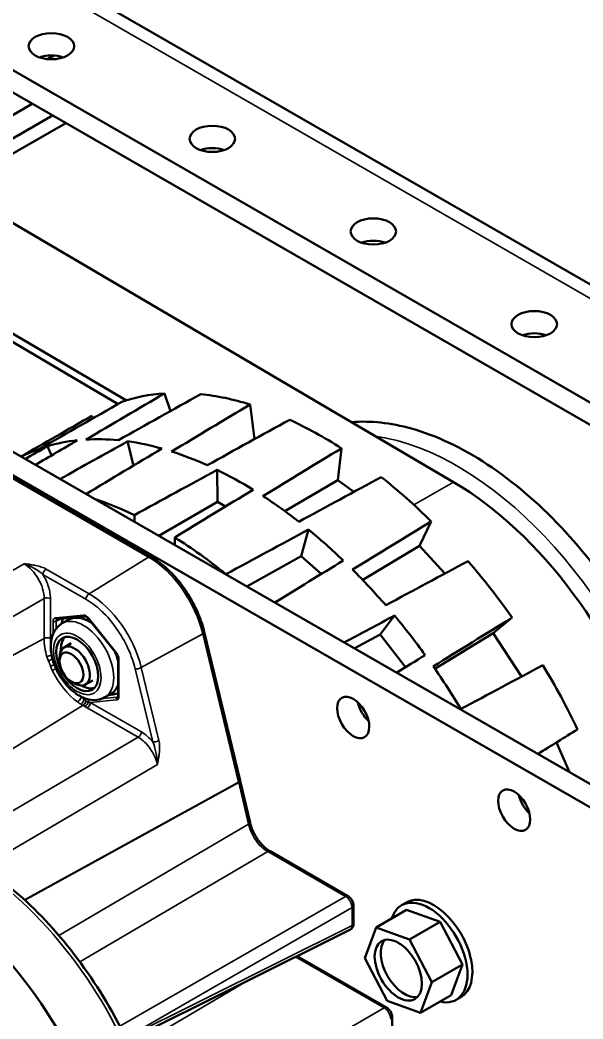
# Model space of a CAD drawing. Header units: inches. Extents: x 7.8 to 84, y 3.4 to 72.4.
# Drawn here: x 70.387 to 72.86, y 54.917 to 59.309 of the extents above; entities that cross this region are included whole.
import ezdxf

# ---------------------------------------------------------------- set-up
doc = ezdxf.new("R2010")
doc.units = ezdxf.units.IN
doc.header["$MEASUREMENT"] = 0
doc.layers.add('Visible (ANSI)', color=7, linetype='Continuous', lineweight=50)
doc.layers.add('Visible Narrow (ANSI)', color=7, linetype='Continuous', lineweight=35)

msp = doc.modelspace()

# ---------------------------------------------------------------- linework, layer by layer
at = {"layer": 'Visible (ANSI)'}
for p, q in [((83.9185, 51.7967), (61.2911, 64.8269)), ((60.8023, 64.5889), (83.4297, 51.5587)), ((60.8023, 64.4908), (83.4297, 51.4606)), ((81.3968, 51.0519), (58.9461, 63.9803)), ((81.3084, 51.001), (58.8577, 63.9294)), ((70.5082, 59.1368), (70.5358, 59.1527)), ((69.0698, 58.1505), (70.4412, 58.9402)), ((69.1586, 58.0994), (70.5299, 58.8891)), ((69.2167, 58.0659), (70.588, 58.8556)), ((72.2916, 57.2776), (70.0928, 58.5704)), ((70.8545, 57.6366), (69.6752, 58.33)), ((70.818, 57.6208), (69.6432, 58.3115)), ((70.9628, 56.949), (69.195, 57.967)), ((71.0221, 57.6675), (71.0482, 57.5897)), ((71.3977, 57.6186), (71.4177, 57.4663)), ((70.7026, 57.5686), (70.7082, 57.5581)), ((70.8851, 57.3497), (70.8599, 57.4568)), ((70.525, 57.3944), (70.5074, 57.4349)), ((71.7989, 57.4258), (71.783, 57.286)), ((71.2552, 57.19), (71.2528, 57.3314)), ((71.783, 57.286), (71.55, 57.1501)), ((71.783, 57.286), (71.8543, 57.2347)), ((70.9967, 57.0408), (71.2552, 57.19)), ((71.2904, 57.1705), (71.2552, 57.19)), ((70.8905, 57.102), (70.89, 57.1323)), ((72.1931, 57.1048), (72.1416, 56.9968)), ((71.6226, 56.9521), (71.6545, 57.0689)), ((71.0668, 57.0345), (71.0674, 57.0002)), ((72.1416, 56.9968), (71.8926, 56.8472)), ((72.1416, 56.9968), (72.2539, 56.8758)), ((71.3835, 56.8181), (71.6226, 56.9521)), ((71.7108, 56.8736), (71.6226, 56.9521)), ((71.2914, 56.8712), (71.2918, 56.8728)), ((70.5509, 56.675), (70.6744, 56.6864)), ((70.5728, 56.6566), (70.6002, 56.6724)), ((70.6869, 56.6779), (70.8104, 56.5242)), ((71.9688, 56.6079), (72.0322, 56.6906)), ((72.5485, 56.6816), (72.4655, 56.6141)), ((71.354, 55.9663), (71.1966, 56.6186)), ((72.4655, 56.6141), (72.2099, 56.4566)), ((72.4655, 56.6141), (72.5901, 56.4223)), ((70.5806, 56.5503), (70.6125, 56.5687)), ((71.8556, 56.5462), (71.9688, 56.6079)), ((72.0808, 56.4638), (71.9688, 56.6079)), ((70.5611, 56.4908), (70.5611, 56.5071)), ((70.8188, 56.5032), (70.8188, 56.3388)), ((70.6132, 56.4003), (70.6273, 56.3921)), ((70.6744, 56.3874), (70.7064, 56.4058)), ((70.76, 56.3316), (70.7874, 56.3474)), ((72.7439, 56.1333), (72.8011, 56.0018)), ((71.3976, 55.7809), (71.3546, 55.964)), ((72.6225, 55.8317), (72.6172, 55.8288)), ((71.4859, 55.6545), (71.8279, 55.4575)), ((72.0846, 55.4297), (72.0634, 55.4174)), ((71.8521, 55.4157), (71.8521, 55.3363)), ((72.0855, 55.397), (71.9511, 55.3197)), ((72.2327, 55.3444), (72.0855, 55.397)), ((72.2327, 55.3444), (72.0983, 55.2671)), ((72.3304, 55.1568), (72.2327, 55.3444)), ((70.8576, 54.8215), (71.8365, 55.309)), ((71.9511, 55.3197), (71.9016, 55.1847)), ((72.0983, 55.2671), (71.9511, 55.3197)), ((72.196, 55.0795), (72.0983, 55.2671)), ((71.6047, 55.1936), (71.9977, 54.9674)), ((71.9016, 55.1847), (71.9993, 54.9971)), ((72.3304, 55.1568), (72.196, 55.0795)), ((72.2809, 55.0219), (72.3304, 55.1568)), ((72.1465, 54.9445), (72.196, 55.0795)), ((71.9993, 54.9971), (72.1465, 54.9445)), ((72.2809, 55.0219), (72.1465, 54.9445)), ((72.3241, 55.0137), (72.3029, 55.0015)), ((72.0218, 54.9255), (72.0218, 54.8462))]:
    msp.add_line(p, q, dxfattribs=at)
for centre, major_axis, ratio in [((70.525, 59.1936), (-0.1, 0), 0.575862), ((71.2321, 58.7864), (-0.1, 0), 0.575862), ((71.9392, 58.3792), (-0.1, 0), 0.575862), ((72.6463, 57.972), (-0.1, 0), 0.575862), ((70.6386, 56.4781), (-0.0654, 0.1135), 0.578093), ((70.6134, 56.4607), (0.0369, -0.0641), 0.578093), ((71.8508, 56.2428), (-0.0499, 0.0867), 0.578093), ((72.5579, 55.8356), (-0.0499, 0.0867), 0.578093), ((72.0488, 55.1321), (0.0733, -0.1272), 0.578093)]:
    msp.add_ellipse(centre, major_axis=major_axis, ratio=ratio, dxfattribs=at)
for centre, major_axis, ratio, start_param, end_param in [((70.525, 59.0955), (0.1, 0), 0.575862, 1.019442, 2.12215), ((71.2321, 58.6883), (0.1, 0), 0.575862, 1.019442, 2.12215), ((71.9392, 58.2811), (0.1, 0), 0.575862, 1.019442, 2.12215), ((72.6463, 57.8739), (-0.1, 0), 0.575862, 4.161035, 5.263743), ((68.338, 53.8993), (52.7264, 31.1368), 0.030773, 1.501706, 1.508264), ((71.7134, 55.843), (-0.9981, 1.7332), 0.578093, 6.010404, 6.170922), ((68.3377, 53.8987), (55.0597, 31.5941), 0.031472, 1.507395, 1.513953), ((68.3378, 53.899), (55.2787, 31.0858), 0.029842, 1.502558, 1.509116), ((71.7134, 55.843), (0.9981, -1.7332), 0.578093, 2.583212, 2.74373), ((68.3378, 53.899), (52.6063, 31.6581), 0.026281, 1.49679, 1.503347), ((68.3379, 53.8992), (52.9556, 30.6121), 0.032656, 1.507262, 1.513144), ((68.3382, 53.8995), (55.3949, 30.5763), 0.025897, 1.498095, 1.504653), ((71.7134, 55.843), (0.9981, -1.7332), 0.578093, 2.297613, 2.45813), ((74.3815, 57.3795), (52.8276, 30.8716), 0.032058, 1.622958, 1.626455), ((71.3598, 55.6394), (-0.9981, 1.7332), 0.578093, 6.03468, 6.146646), ((74.3818, 57.3795), (55.351, 30.829), 0.028146, 1.618785, 1.624164), ((71.3598, 55.6394), (-0.9981, 1.7332), 0.578093, 5.89188, 6.003846), ((71.3598, 55.6394), (-0.9981, 1.7332), 0.578093, 5.749081, 5.861046), ((71.3598, 55.6394), (-0.9981, 1.7332), 0.578093, 6.17748, 6.253307), ((74.3817, 57.3795), (55.1779, 31.3407), 0.030955, 1.623476, 1.625257), ((74.3819, 57.3795), (52.6531, 31.4015), 0.028832, 1.617661, 1.624017), ((71.3598, 55.6394), (0.9981, -1.7332), 0.578093, 2.464688, 2.576654), ((68.3381, 53.8993), (52.5986, 32.1282), 0.019618, 1.492974, 1.499533), ((74.3817, 57.3795), (55.4163, 30.3363), 0.023135, 1.614619, 1.621177), ((71.3598, 55.6394), (-0.9981, 1.7332), 0.578093, 5.463481, 5.575447), ((68.3378, 53.8991), (55.4084, 30.1104), 0.019905, 1.494305, 1.500863), ((71.7134, 55.843), (0.9981, -1.7332), 0.578093, 2.012013, 2.172531), ((72.2815, 56.1702), (-0.6795, 1.18), 0.578093, 4.332634, 5.489249), ((74.3818, 57.3796), (52.5884, 31.9023), 0.023185, 1.613247, 1.619805), ((71.0063, 55.4358), (0.9981, -1.7332), 0.578093, 2.440412, 2.566956), ((71.3598, 55.6394), (0.9981, -1.7332), 0.578093, 2.179089, 2.291055), ((68.338, 53.8992), (52.7106, 32.5132), 0.011411, 1.490556, 1.497114), ((74.3819, 57.3796), (55.3725, 29.9037), 0.016264, 1.611288, 1.617845), ((71.3598, 55.6394), (0.9981, -1.7332), 0.578093, 2.036289, 2.148255), ((71.0063, 55.4358), (0.9981, -1.7332), 0.578093, 2.154813, 2.315331), ((74.3817, 57.3795), (52.6408, 32.3339), 0.015663, 1.6101, 1.61583), ((68.3385, 53.8996), (55.3023, 29.7168), 0.012275, 1.491503, 1.498061), ((71.7134, 55.843), (0.9981, -1.7332), 0.578093, 1.726414, 1.886932), ((71.3598, 55.6394), (0.9981, -1.7332), 0.578093, 1.89349, 2.005455), ((70.7524, 56.6964), (0.135, 0.2342), 0.577723, 1.970099, 2.063105), ((70.6938, 56.5099), (-0.0936, 0.1625), 0.578093, 6.022678, 6.283185), ((70.8187, 56.7909), (0.252, 0.0976), 0.210171, 3.612583, 3.774262), ((70.8187, 56.7909), (0.252, 0.0976), 0.210171, 3.774262, 3.94304), ((70.6938, 56.5099), (-0.0936, 0.1625), 0.578093, 5.425945, 6.022678), ((74.3816, 57.3795), (55.2151, 29.5622), 0.008015, 1.609068, 1.613081), ((71.3598, 55.6394), (-0.9981, 1.7332), 0.578093, 4.892283, 5.004248), ((68.3381, 53.8993), (52.9265, 32.7798), 0.002392, 1.489679, 1.496237), ((70.6595, 56.4901), (-0.0654, 0.1135), 0.578093, 0.159785, 0.859282), ((70.6275, 56.4688), (-0.0469, 0.0815), 0.578093, 2.354261, 7.070517), ((70.6938, 56.5099), (0.0936, -0.1625), 0.578093, 1.12736, 1.383423), ((74.3817, 57.3796), (52.807, 32.6631), 0.006955, 1.608446, 1.610829), ((71.3598, 55.6394), (0.9981, -1.7332), 0.578093, 1.60789, 1.719856), ((68.338, 53.8992), (55.1006, 29.4367), 0.003561, 1.489931, 1.496489), ((71.7134, 55.843), (0.9981, -1.7332), 0.578093, 1.440815, 1.601332), ((70.6595, 56.4901), (0.0654, -0.1135), 0.578093, 5.499536, 6.1234), ((70.9512, 56.449), (-0.252, -0.0976), 0.210171, 0.723667, 0.93874), ((70.6938, 56.5099), (0.0936, -0.1625), 0.578093, 0, 0.447304), ((71.9392, 56.2937), (-0.0499, 0.0867), 0.578093, 1.08047, 2.061123), ((68.338, 53.8992), (53.2313, 32.9108), 0.006679, 4.789568, 4.792864), ((72.6463, 55.8865), (-0.0499, 0.0867), 0.578093, 1.08047, 2.061123), ((69.9353, 54.4838), (0.6288, -1.0919), 0.578093, 0, 3.141593), ((72.1832, 55.2095), (0.1198, -0.208), 0.578093, 5.789315, 9.918648), ((72.2044, 55.2217), (0.1198, -0.208), 0.578093, 0, 3.141593), ((72.0757, 55.1476), (-0.0733, 0.1272), 0.578093, 0.183717, 2.957875)]:
    msp.add_ellipse(centre, major_axis=major_axis, ratio=ratio, start_param=start_param, end_param=end_param, dxfattribs=at)
for points, knots in [([(71.8435, 57.5411), (71.9271, 57.5479), (72.0158, 57.538), (72.2164, 57.482), (72.3292, 57.4285), (72.5517, 57.2819), (72.6613, 57.1884), (72.8656, 56.9716), (72.9603, 56.8483), (73.1256, 56.5846), (73.1963, 56.4442), (73.2681, 56.259), (73.2834, 56.2158), (73.2973, 56.1726)], [1.311426, 1.311426, 1.311426, 1.311426, 1.5775, 1.5775, 1.900282, 1.900282, 2.226091, 2.226091, 2.551023, 2.551023, 2.87536, 2.87536, 2.97365, 2.97365, 2.97365, 2.97365]), ([(71.1966, 56.6186), (71.1902, 56.645), (71.1814, 56.6717), (71.1595, 56.7243), (71.1464, 56.7502), (71.1165, 56.7998), (71.0999, 56.8234), (71.0639, 56.867), (71.0447, 56.8869), (71.0046, 56.9219), (70.9838, 56.9369), (70.9628, 56.949)], [3.455058, 3.455058, 3.455058, 3.455058, 3.706525, 3.706525, 3.957991, 3.957991, 4.209457, 4.209457, 4.460923, 4.460923, 4.712389, 4.712389, 4.712389, 4.712389]), ([(70.5728, 56.6566), (70.5624, 56.6506), (70.5533, 56.6424), (70.538, 56.6226), (70.5323, 56.6108), (70.5239, 56.5833), (70.522, 56.5672), (70.5227, 56.5324), (70.5258, 56.5135), (70.5366, 56.4759), (70.5443, 56.4572), (70.5632, 56.4219), (70.5745, 56.4052), (70.5998, 56.3751), (70.6138, 56.3616), (70.6441, 56.3394), (70.6603, 56.3306), (70.6932, 56.3202), (70.7098, 56.3181), (70.738, 56.3219), (70.7496, 56.3257), (70.76, 56.3316)], [0.260508, 0.260508, 0.260508, 0.260508, 0.495826, 0.495826, 0.754796, 0.754796, 1.071264, 1.071264, 1.425579, 1.425579, 1.77963, 1.77963, 2.130004, 2.130004, 2.482483, 2.482483, 2.838845, 2.838845, 3.168543, 3.168543, 3.4021, 3.4021, 3.4021, 3.4021]), ([(70.6869, 56.6779), (70.6856, 56.6795), (70.6842, 56.681), (70.6814, 56.6835), (70.6799, 56.6845), (70.6776, 56.6857), (70.6766, 56.6861), (70.6751, 56.6864), (70.6746, 56.6865), (70.6744, 56.6864)], [0, 0, 0, 0, 0.01664373, 0.01664373, 0.03326155, 0.03326155, 0.04836219, 0.04836219, 0.06258483, 0.06258483, 0.06258483, 0.06258483]), ([(70.8188, 56.5032), (70.8188, 56.5044), (70.8187, 56.5059), (70.8181, 56.5091), (70.8176, 56.5109), (70.8162, 56.5146), (70.8153, 56.5166), (70.8131, 56.5205), (70.8118, 56.5225), (70.8104, 56.5242)], [0, 0, 0, 0, 0.01417608, 0.01417608, 0.02932843, 0.02932843, 0.04592234, 0.04592234, 0.06349156, 0.06349156, 0.06349156, 0.06349156]), ([(70.8176, 56.3337), (70.8176, 56.3337), (70.8177, 56.3337), (70.8182, 56.3347), (70.8184, 56.3352), (70.8187, 56.3367), (70.8188, 56.3377), (70.8188, 56.3388)], [0, 0, 0, 0, 0.02126217, 0.02126217, 0.03296122, 0.03296122, 0.04549606, 0.04549606, 0.04549606, 0.04549606]), ([(71.3546, 55.964), (71.3546, 55.9642), (71.3545, 55.9643), (71.3544, 55.9646), (71.3544, 55.9648), (71.3543, 55.9651), (71.3543, 55.9652), (71.3542, 55.9655), (71.3542, 55.9657), (71.3541, 55.966), (71.3541, 55.9662), (71.354, 55.9663)], [5.017081632, 5.017081632, 5.017081632, 5.017081632, 5.01883625, 5.01883625, 5.020590867, 5.020590867, 5.022345485, 5.022345485, 5.024100103, 5.024100103, 5.02585472, 5.02585472, 5.02585472, 5.02585472]), ([(71.3976, 55.7809), (71.4004, 55.7692), (71.4046, 55.757), (71.4153, 55.7329), (71.422, 55.7207), (71.4371, 55.6984), (71.4457, 55.6879), (71.4636, 55.6701), (71.473, 55.6625), (71.4834, 55.656), (71.4846, 55.6552), (71.4859, 55.6545)], [0, 0, 0, 0, 0.10047, 0.10047, 0.2035081, 0.2035081, 0.3074685, 0.3074685, 0.4106981, 0.4106981, 0.4252112, 0.4252112, 0.4252112, 0.4252112]), ([(69.5102, 55.6873), (69.5774, 55.7259), (69.6546, 55.7468), (69.8225, 55.7516), (69.9136, 55.7344), (70.1018, 55.6631), (70.199, 55.6078), (70.3879, 55.4648), (70.4796, 55.377), (70.648, 55.1785), (70.7247, 55.0679), (70.8559, 54.8347), (70.9103, 54.7122), (70.9915, 54.4672), (71.0181, 54.3448), (71.0406, 54.1119), (71.0364, 54.0015), (70.9962, 53.8042), (70.9604, 53.7172), (70.8694, 53.5906), (70.8198, 53.545), (70.7628, 53.5122)], [5.499721, 5.499721, 5.499721, 5.499721, 5.801193, 5.801193, 6.11441, 6.11441, 6.438531, 6.438531, 6.763722, 6.763722, 7.088029, 7.088029, 7.411982, 7.411982, 7.736371, 7.736371, 8.06163, 8.06163, 8.385196, 8.385196, 8.641314, 8.641314, 8.641314, 8.641314]), ([(71.8279, 55.4575), (71.8317, 55.4554), (71.8351, 55.4525), (71.8412, 55.446), (71.844, 55.4422), (71.8482, 55.4342), (71.8498, 55.43), (71.8517, 55.4224), (71.8521, 55.419), (71.8521, 55.4157)], [0, 0, 0, 0, 0.0346198, 0.0346198, 0.0694302, 0.0694302, 0.1033448, 0.1033448, 0.1302741, 0.1302741, 0.1302741, 0.1302741]), ([(71.8521, 55.3363), (71.8521, 55.3322), (71.8514, 55.328), (71.8486, 55.3205), (71.8464, 55.3171), (71.8416, 55.3122), (71.8392, 55.3104), (71.8365, 55.3091)], [0, 0, 0, 0, 0.03349022, 0.03349022, 0.06520338, 0.06520338, 0.08913744, 0.08913744, 0.08913744, 0.08913744]), ([(71.9977, 54.9674), (72.0014, 54.9652), (72.0048, 54.9624), (72.0109, 54.9558), (72.0137, 54.952), (72.0179, 54.9441), (72.0196, 54.9399), (72.0214, 54.9323), (72.0218, 54.9289), (72.0218, 54.9255)], [0, 0, 0, 0, 0.0346198, 0.0346198, 0.0694302, 0.0694302, 0.1033448, 0.1033448, 0.1302741, 0.1302741, 0.1302741, 0.1302741])]:
    msp.add_open_spline(points, degree=3, knots=knots, dxfattribs=at)
for points in [[(70.5509, 56.675), (70.5507, 56.675), (70.5506, 56.6749), (70.5506, 56.6749)], [(70.5506, 56.6749), (70.5506, 56.6749), (70.5506, 56.6749), (70.5506, 56.6749)], [(70.8176, 56.3337), (70.8176, 56.3337), (70.8176, 56.3337), (70.8176, 56.3337)], [(71.8365, 55.309), (71.8365, 55.309), (71.8365, 55.309), (71.8365, 55.3091)]]:
    msp.add_open_spline(points, degree=3, dxfattribs=at)
at = {"layer": 'Visible Narrow (ANSI)'}
for p, q in [((61.2, 64.818), (83.8274, 51.7877)), ((70.9523, 56.9478), (69.1845, 57.9658)), ((72.1174, 57.1773), (72.2916, 57.2776)), ((70.6907, 56.7865), (70.9523, 56.9478)), ((69.7013, 56.5134), (70.4048, 56.9186)), ((70.5018, 56.8953), (70.6907, 56.7865)), ((70.4881, 56.8711), (70.677, 56.7623)), ((69.7896, 56.3604), (70.4931, 56.7656)), ((70.4931, 56.5904), (70.4931, 56.7656)), ((70.5209, 56.7653), (70.5209, 56.5901)), ((70.5323, 56.609), (70.5323, 56.6657)), ((70.5429, 56.6809), (70.6664, 56.6923)), ((70.5674, 56.6765), (70.5462, 56.6656)), ((70.5462, 56.6332), (70.5462, 56.6656)), ((70.6876, 56.6801), (70.8111, 56.5264)), ((69.7896, 56.2126), (70.4931, 56.5904)), ((71.1901, 56.6109), (70.9198, 56.462)), ((71.3476, 55.9586), (71.1901, 56.6109)), ((70.8217, 56.4991), (70.8217, 56.3347)), ((70.8927, 56.4569), (70.9702, 56.1359)), ((70.9198, 56.462), (70.9973, 56.141)), ((70.6557, 56.3337), (70.6552, 56.3344)), ((70.6916, 56.3216), (70.6909, 56.3212)), ((70.6928, 56.3214), (70.6909, 56.3212)), ((70.8111, 56.3196), (70.6958, 56.3089)), ((70.6958, 56.3089), (70.9202, 56.1797)), ((70.8144, 56.3326), (70.7499, 56.3267)), ((70.8144, 56.3326), (70.8183, 56.3351)), ((70.6648, 56.2964), (69.9836, 55.8766)), ((70.9065, 56.1555), (70.6822, 56.2847)), ((70.2094, 55.7466), (70.9065, 56.1555)), ((70.2935, 55.6275), (70.9905, 56.0365)), ((70.4075, 55.4408), (71.3476, 55.9586)), ((71.3481, 55.9563), (70.4091, 55.4394)), ((71.3912, 55.7732), (71.3481, 55.9563)), ((70.558, 55.2846), (71.3912, 55.7732)), ((71.4754, 55.6532), (70.6498, 55.169)), ((71.8175, 55.4562), (71.4754, 55.6532)), ((70.826, 54.8851), (71.8175, 55.4562)), ((70.8514, 54.8345), (71.8457, 55.4073)), ((71.8457, 55.3279), (71.8457, 55.4073)), ((71.8457, 55.3279), (70.8521, 54.8331)), ((71.9872, 54.9661), (71.5979, 55.1902)), ((71.391, 55.0872), (70.8748, 54.7844)), ((71.0028, 54.3991), (71.9872, 54.9661))]:
    msp.add_line(p, q, dxfattribs=at)
for centre, major_axis, ratio, start_param, end_param in [((72.3067, 56.1846), (-0.7107, 1.2341), 0.578093, 4.350085, 5.862751), ((70.9528, 56.9317), (-0.01, -0.0173), 0.578093, 3.925057, 3.959964), ((70.9523, 56.6588), (-0.1764, 0.3064), 0.578093, 4.24239, 5.499721), ((70.9528, 56.9317), (0.01, 0.0173), 0.578093, 0, 0.783464), ((70.9528, 56.659), (-0.1764, 0.3064), 0.578093, 4.24239, 5.499721), ((70.5023, 56.8793), (-0.01, -0.0173), 0.578093, 3.959964, 5.495853), ((70.5068, 56.7572), (-0.02, 0), 0.575862, 3.926991, 5.462881), ((70.6912, 56.7705), (-0.01, -0.0173), 0.578093, 3.959964, 5.495853), ((70.6907, 56.5081), (0.17, -0.2952), 0.578093, 1.100798, 2.358128), ((70.5394, 56.6698), (0.01, 0), 0.575862, 3.926991, 5.462881), ((70.55, 56.6849), (0.00092, -0.00996), 0.788709, 5.059543, 6.283185), ((70.6664, 56.4941), (-0.0936, 0.1625), 0.578093, 3.141593, 6.283185), ((70.6735, 56.6964), (0.00092, -0.00996), 0.788709, 5.059543, 6.283189), ((70.6947, 56.6842), (-0.00779, -0.00626), 0.212207, 5.650185, 6.283185), ((71.1771, 56.6139), (0.0194, 0.0047), 0.369541, 5.383851, 6.283185), ((70.5068, 56.582), (-0.02, 0), 0.575862, 3.926991, 5.462881), ((70.6634, 56.4924), (0.1201, -0.2086), 0.578093, 3.928925, 4.313299), ((70.677, 56.5002), (0.1102, -0.1913), 0.578093, 3.928925, 4.072582), ((71.1771, 56.6139), (-0.0194, -0.0047), 0.369541, 2.207351, 2.242258), ((70.8182, 56.5305), (-0.00779, -0.00626), 0.212207, 5.650185, 6.283186), ((70.5182, 56.5077), (0.0192, 0.0056), 0.31707, 1.052446, 2.191375), ((70.5247, 56.4904), (0.018, 0.0087), 0.318188, 1.128168, 2.143762), ((70.8288, 56.5032), (-0.01, 0), 0.575862, 6.283184, 7.068583), ((70.5324, 56.4705), (0.0192, 0.0057), 0.099198, 1.244569, 2.177554), ((70.5395, 56.4525), (0.018, 0.0087), 0.100833, 1.213295, 2.155914), ((70.6634, 56.4924), (0.1201, -0.2086), 0.578093, 4.588498, 5.362462), ((70.9068, 56.465), (-0.0194, -0.0047), 0.369541, 0.671462, 2.207351), ((70.6415, 56.3256), (0.0119, 0.0161), 0.493862, 4.020035, 5.555924), ((70.6559, 56.3168), (0.0088, 0.018), 0.472745, 3.92784, 5.22112), ((70.6643, 56.3125), (-0.01, -0.0173), 0.578093, 0.818371, 1.985662), ((70.6735, 56.3244), (0.00779, 0.00626), 0.212207, 1.468215, 2.23478), ((70.6715, 56.3075), (-0.0121, -0.0159), 0.647908, 0.897915, 2.207244), ((70.6817, 56.3008), (-0.01, -0.0173), 0.578093, 0.818371, 2.354261), ((70.6947, 56.3122), (-0.00092, 0.00996), 0.788709, 0.382061, 1.655106), ((70.6978, 56.3115), (-0.0251, 0.0042), 0.111617, 1.14216, 1.510863), ((70.8182, 56.3237), (-0.00092, 0.00996), 0.788709, 0.382061, 1.91795), ((70.8288, 56.3388), (-0.01, 0), 0.575862, 0, 0.785398), ((70.906, 56.1716), (-0.01, -0.0173), 0.578093, 0.818371, 2.354261), ((70.9843, 56.144), (-0.0194, -0.0047), 0.369541, 0.671462, 2.207351), ((71.3346, 55.9616), (0.0194, 0.0047), 0.369541, 5.348944, 5.383851), ((71.1468, 55.999), (-0.149, 0.2587), 0.578093, 4.233617, 4.24239), ((71.3346, 55.9616), (0.0194, 0.0047), 0.369541, 5.383851, 6.283185), ((71.1472, 55.9993), (-0.149, 0.2587), 0.578093, 4.233617, 4.24239), ((71.3351, 55.9594), (-0.0195, -0.0046), 0.375909, 2.209547, 2.244453), ((71.3351, 55.9594), (0.0195, 0.0046), 0.375909, 5.386046, 6.283185), ((70.1365, 54.5997), (0.6263, -1.0876), 0.578093, 0, 3.141593), ((71.3782, 55.7764), (0.0195, 0.0046), 0.375909, 5.386046, 6.283185), ((71.3782, 55.7764), (0.0195, 0.0046), 0.375909, 5.351139, 5.386046), ((71.4759, 55.6371), (0.01, 0.0173), 0.578093, 0, 0.818371), ((71.818, 55.4402), (0.01, 0.0173), 0.578093, 6.283173, 7.101556), ((71.8321, 55.4157), (0.02, 0), 0.575862, 5.462881, 6.283197), ((71.8321, 55.3363), (0.02, 0), 0.575862, 5.462881, 6.283185), ((71.9877, 54.95), (0.01, 0.0173), 0.578093, 6.283173, 7.101556), ((72.0018, 54.9255), (0.02, 0), 0.575862, 5.462881, 6.283197)]:
    msp.add_ellipse(centre, major_axis=major_axis, ratio=ratio, start_param=start_param, end_param=end_param, dxfattribs=at)
msp.add_ellipse((70.6386, 56.4781), major_axis=(-0.0739, 0.1284), ratio=0.578093, dxfattribs=at)
for points, knots in [([(70.4048, 56.9186), (70.421, 56.9133), (70.4369, 56.906), (70.4512, 56.8978), (70.4655, 56.8896), (70.4784, 56.8804), (70.4881, 56.8711)], [0, 0, 0, 0, 0.5, 0.5, 0.5, 1, 1, 1, 1]), ([(70.4931, 56.7656), (70.4932, 56.7795), (70.4908, 56.7943), (70.4865, 56.8089), (70.4864, 56.8093), (70.4863, 56.8096), (70.4862, 56.8099), (70.4817, 56.8248), (70.4752, 56.8395), (70.4675, 56.8529), (70.4674, 56.853), (70.4673, 56.8532), (70.4672, 56.8534), (70.4595, 56.8666), (70.4502, 56.8793), (70.4396, 56.8905), (70.4392, 56.8911), (70.4387, 56.8916), (70.4382, 56.8921), (70.4279, 56.9028), (70.4165, 56.912), (70.4048, 56.9186)], [0, 0, 0, 0, 0.244668, 0.244668, 0.244668, 0.25, 0.25, 0.25, 0.5, 0.5, 0.5, 0.503173, 0.503173, 0.503173, 0.75, 0.75, 0.75, 0.761326, 0.761326, 0.761326, 1, 1, 1, 1]), ([(70.4048, 56.9186), (70.4084, 56.9182), (70.4118, 56.9178), (70.4149, 56.9174), (70.4153, 56.9173), (70.4158, 56.9173), (70.4162, 56.9172), (70.4173, 56.9171), (70.4185, 56.9169), (70.4195, 56.9168), (70.4237, 56.9162), (70.4274, 56.9157), (70.4305, 56.9153), (70.4313, 56.9152), (70.4328, 56.915), (70.434, 56.9148), (70.4419, 56.9136), (70.4491, 56.9123), (70.4555, 56.911), (70.4557, 56.911), (70.4558, 56.911), (70.4562, 56.9109), (70.4755, 56.9069), (70.4907, 56.9017), (70.5018, 56.8953)], [0, 0, 0, 0, 0.082031, 0.082031, 0.082031, 0.09375, 0.09375, 0.09375, 0.125, 0.125, 0.125, 0.246094, 0.246094, 0.246094, 0.279087, 0.279087, 0.279087, 0.492188, 0.492188, 0.492188, 0.5, 0.5, 0.5, 1, 1, 1, 1]), ([(70.4881, 56.8711), (70.4986, 56.8539), (70.5067, 56.8361), (70.5145, 56.8108), (70.5162, 56.804), (70.518, 56.795), (70.5185, 56.7927), (70.5202, 56.7818), (70.5209, 56.7734), (70.5209, 56.7653)], [0, 0, 0, 0, 0.5, 0.5, 0.6875, 0.6875, 0.75, 0.75, 1, 1, 1, 1]), ([(70.8927, 56.4569), (70.8857, 56.4857), (70.8758, 56.5146), (70.8628, 56.5434), (70.8624, 56.5444), (70.862, 56.5452), (70.8616, 56.5462), (70.8473, 56.5776), (70.8302, 56.6073), (70.8103, 56.6355), (70.7911, 56.6627), (70.7702, 56.6871), (70.7476, 56.7087), (70.7469, 56.7094), (70.7461, 56.7101), (70.7454, 56.7108), (70.7232, 56.7317), (70.7004, 56.7489), (70.677, 56.7623)], [0, 0, 0, 0, 0.242187, 0.242187, 0.242187, 0.25, 0.25, 0.25, 0.5, 0.5, 0.5, 0.742187, 0.742187, 0.742187, 0.75, 0.75, 0.75, 1, 1, 1, 1]), ([(70.5323, 56.6657), (70.5323, 56.6701), (70.5333, 56.6737), (70.5352, 56.6764), (70.537, 56.679), (70.5396, 56.6805), (70.5429, 56.6809)], [0, 0, 0, 0, 0.5, 0.5, 0.5, 1, 1, 1, 1]), ([(70.5462, 56.6656), (70.5462, 56.6684), (70.5468, 56.6709), (70.5487, 56.6736), (70.5496, 56.6744), (70.5506, 56.6749)], [0, 0, 0, 0, 0.5, 0.5, 0.7784594, 0.7784594, 0.7784594, 0.7784594]), ([(70.6664, 56.6923), (70.6697, 56.6926), (70.6733, 56.6916), (70.677, 56.6895), (70.6808, 56.6874), (70.6843, 56.6842), (70.6876, 56.6801)], [0, 0, 0, 0, 0.5, 0.5, 0.5, 1, 1, 1, 1]), ([(70.8111, 56.5264), (70.8144, 56.5223), (70.817, 56.5178), (70.8189, 56.513), (70.8208, 56.5082), (70.8217, 56.5035), (70.8217, 56.4991)], [0, 0, 0, 0, 0.5, 0.5, 0.5, 1, 1, 1, 1]), ([(70.5126, 56.4905), (70.5143, 56.487), (70.5159, 56.4836), (70.5187, 56.4763), (70.5199, 56.4725), (70.521, 56.4688)], [0, 0, 0, 0, 0.5, 0.5, 1, 1, 1, 1]), ([(70.6909, 56.3212), (70.6888, 56.321), (70.6863, 56.3216), (70.6835, 56.3232), (70.6832, 56.3234), (70.6828, 56.3236)], [0, 0, 0, 0, 0.5, 0.5, 0.5649525, 0.5649525, 0.5649525, 0.5649525]), ([(70.8217, 56.3347), (70.8217, 56.3303), (70.8208, 56.3268), (70.8189, 56.3241), (70.817, 56.3214), (70.8145, 56.3199), (70.8111, 56.3196)], [0, 0, 0, 0, 0.5, 0.5, 0.5, 1, 1, 1, 1]), ([(70.9202, 56.1797), (70.9289, 56.1747), (70.9375, 56.1684), (70.9545, 56.1536), (70.9625, 56.1452), (70.9702, 56.1359)], [0, 0, 0, 0, 0.5, 0.5, 1, 1, 1, 1]), ([(70.9905, 56.0365), (70.9876, 56.0488), (70.9833, 56.0611), (70.9723, 56.0847), (70.9658, 56.0959), (70.9513, 56.1164), (70.9432, 56.126), (70.9256, 56.1428), (70.9161, 56.15), (70.9065, 56.1555)], [0, 0, 0, 0, 0.25, 0.25, 0.5, 0.5, 0.75, 0.75, 1, 1, 1, 1]), ([(70.9702, 56.1359), (70.9762, 56.1228), (70.9809, 56.107), (70.9844, 56.0901), (70.9879, 56.0731), (70.99, 56.0548), (70.9905, 56.0365)], [0, 0, 0, 0, 0.5, 0.5, 0.5, 0.9999999, 0.9999999, 0.9999999, 0.9999999]), ([(70.9973, 56.141), (70.999, 56.134), (71, 56.1261), (71.0003, 56.1175), (71.0003, 56.1168), (71.0004, 56.1162), (71.0004, 56.1156), (71.0004, 56.1141), (71.0004, 56.1126), (71.0004, 56.111), (71.0004, 56.1045), (71.0001, 56.0975), (70.9994, 56.0901), (70.9993, 56.0898), (70.9993, 56.0894), (70.9993, 56.0891), (70.9992, 56.0879), (70.999, 56.0866), (70.9989, 56.0853), (70.9988, 56.0846), (70.9987, 56.0839), (70.9986, 56.0832), (70.9979, 56.077), (70.9969, 56.0704), (70.9956, 56.0632), (70.9956, 56.0631), (70.9956, 56.0629), (70.9956, 56.0628), (70.995, 56.0596), (70.9943, 56.0558), (70.9935, 56.0514), (70.9933, 56.0503), (70.993, 56.0492), (70.9928, 56.048), (70.9927, 56.0476), (70.9926, 56.0471), (70.9926, 56.0467), (70.9919, 56.0435), (70.9913, 56.0401), (70.9905, 56.0365)], [0, 0, 0, 0, 0.25, 0.25, 0.25, 0.268057, 0.268057, 0.268057, 0.310547, 0.310547, 0.310547, 0.492188, 0.492188, 0.492188, 0.499999, 0.499999, 0.499999, 0.539457, 0.539457, 0.539457, 0.561523, 0.561523, 0.561523, 0.746094, 0.746094, 0.746094, 0.75, 0.75, 0.75, 0.875, 0.875, 0.875, 0.90625, 0.90625, 0.90625, 0.917969, 0.917969, 0.917969, 1, 1, 1, 1]), ([(71.3912, 55.7732), (71.3939, 55.7613), (71.3981, 55.7491), (71.4089, 55.7253), (71.4155, 55.7137), (71.4306, 55.6923), (71.439, 55.6825), (71.4567, 55.6656), (71.4661, 55.6585), (71.4754, 55.6532)], [0, 0, 0, 0, 0.25, 0.25, 0.5, 0.5, 0.75, 0.75, 1, 1, 1, 1]), ([(71.8457, 55.4073), (71.8457, 55.4115), (71.8449, 55.4162), (71.8434, 55.4209), (71.842, 55.4257), (71.8399, 55.4305), (71.8373, 55.435), (71.8346, 55.4396), (71.8315, 55.4438), (71.8281, 55.4474), (71.8248, 55.451), (71.8211, 55.4541), (71.8175, 55.4562)], [0, 0, 0, 0, 0.250012, 0.250012, 0.250012, 0.5, 0.5, 0.5, 0.749988, 0.749988, 0.749988, 1, 1, 1, 1]), ([(71.8365, 55.3091), (71.8368, 55.3092), (71.837, 55.3093), (71.8373, 55.3095), (71.8399, 55.311), (71.842, 55.3134), (71.8434, 55.3166), (71.8449, 55.3197), (71.8457, 55.3236), (71.8457, 55.3279)], [0.4767356, 0.4767356, 0.4767356, 0.4767356, 0.5, 0.5, 0.5, 0.7499876, 0.7499876, 0.7499876, 1, 1, 1, 1]), ([(72.0154, 54.9171), (72.0154, 54.9214), (72.0146, 54.926), (72.0131, 54.9308), (72.0117, 54.9355), (72.0096, 54.9403), (72.007, 54.9449), (72.0043, 54.9494), (72.0012, 54.9536), (71.9978, 54.9573), (71.9945, 54.9609), (71.9908, 54.9639), (71.9872, 54.9661)], [0, 0, 0, 0, 0.250012, 0.250012, 0.250012, 0.5, 0.5, 0.5, 0.749988, 0.749988, 0.749988, 1, 1, 1, 1])]:
    msp.add_open_spline(points, degree=3, knots=knots, dxfattribs=at)
for points in [[(70.5056, 56.5094), (70.5075, 56.5029), (70.5098, 56.4966), (70.5126, 56.4905)], [(70.521, 56.4688), (70.5231, 56.4621), (70.5258, 56.4556), (70.5288, 56.4492)], [(70.6401, 56.3108), (70.645, 56.3072), (70.6502, 56.3039), (70.6557, 56.3011)], [(70.6541, 56.3349), (70.6546, 56.3345), (70.6551, 56.3341), (70.6557, 56.3337)], [(70.6557, 56.3337), (70.6599, 56.3293), (70.6638, 56.3254), (70.6676, 56.3219)], [(70.6676, 56.3219), (70.6706, 56.3189), (70.674, 56.3162), (70.6775, 56.3142)], [(70.6775, 56.3142), (70.6811, 56.3121), (70.6842, 56.3111), (70.687, 56.3107)], [(70.8176, 56.3337), (70.8167, 56.3331), (70.8156, 56.3327), (70.8144, 56.3326)], [(70.6557, 56.3011), (70.6589, 56.2996), (70.662, 56.2981), (70.6648, 56.2964)], [(70.672, 56.2915), (70.669, 56.2937), (70.6666, 56.2954), (70.6648, 56.2964)], [(70.6822, 56.2847), (70.6785, 56.2869), (70.6751, 56.2891), (70.672, 56.2915)]]:
    msp.add_open_spline(points, degree=3, dxfattribs=at)

doc.saveas('drawing.dxf')
